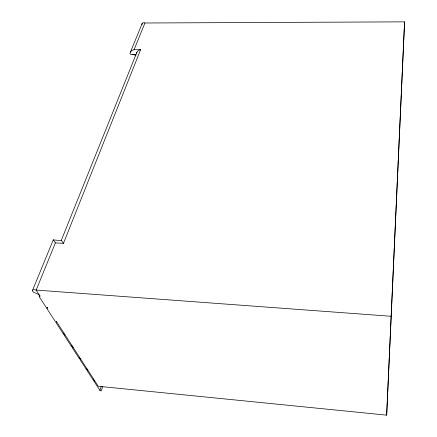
<?xml version="1.0" encoding="UTF-8"?>
<svg xmlns="http://www.w3.org/2000/svg" width="437" height="437" viewBox="0 0 437 437"><rect width="100%" height="100%" fill="white"/><g stroke="black" fill="none" stroke-linecap="round" stroke-linejoin="round"><path stroke-width="0.66" d="M47.371 307.271L46.879 308.533L54.953 320.993L56.608 321.769L98.238 386.259L386.669 415.15L404.58 21.85L144.937 22.997A2.436 1.808 27 0 0 142.67 22.992A2.436 1.808 27 0 0 142.025 24.696M386.669 415.15L404.58 21.85M61.256 240.459L136.956 52.15L137.622 51.287A4.741 3.715 -48.8 0 1 140.61 49.725L63.458 243.354L55.39 242.874A5.954 0.295 57.7 0 0 53.522 240.192L53.259 239.897L32.595 290.19M102.684 386.406L101.275 390.962L99.942 390.427L94.01 381.272L94.753 380.862M99.942 390.427L101.144 386.554M94.731 380.824L93.36 380.272L93.769 378.983M93.36 380.272L87.127 370.658L87.553 369.369M87.859 370.177L86.45 369.604L86.87 368.315M80.632 358.985L79.179 358.389L79.621 357.1M73.028 347.202L71.531 346.585L71.985 345.296M79.179 358.389L72.285 347.748L72.739 346.465M71.531 346.585L64.266 335.365L65.042 334.835L63.502 334.185L63.96 332.918M142.189 23.434L130.068 52.992L130.1 53.762L131.204 54.652L136.054 54.685M136.617 53.019L136.956 52.15M46.879 308.533L47.671 307.921L45.956 307.107L39.248 296.761L39.756 295.494M55.39 242.874L36.162 290.086L40.046 296.111L39.248 296.761M130.401 52.129L131.062 51.266A4.731 3.731 -48.2 0 1 134.061 49.703L144.937 22.997M56.613 321.774L55.832 322.348L63.502 334.185M72.285 347.748L73.055 347.251M80.659 359.028L79.9 359.498L86.45 369.604M87.127 370.658L87.886 370.215M132.138 54.669L134.383 54.772L135.847 55.783M134.061 49.703L140.61 49.725M391.077 316.279L36.162 290.086A3.343 1.502 18.6 0 0 32.458 290.414A3.343 1.502 18.6 0 0 35.135 292.916A6.429 2.868 18.5 0 1 40.046 296.111M53.489 240.459L53.259 239.897L61.557 240.667A5.965 0.35 57.8 0 1 63.458 243.354"/></g></svg>
